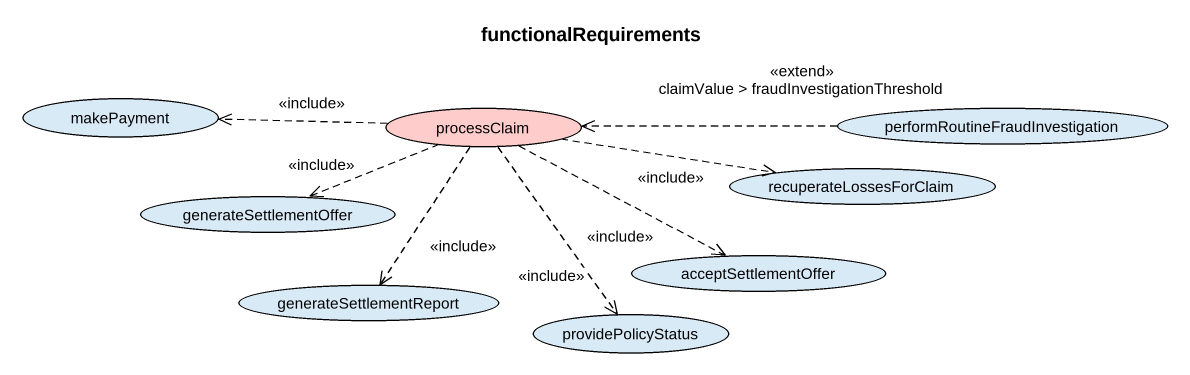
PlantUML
@startuml
title functionalRequirements
usecase makePayment
usecase processClaim #FFCCCC
usecase recuperateLossesForClaim
usecase "performRoutineFraudInvestigation" as performRoutineFraudInvestiga
usecase generateSettlementOffer
usecase generateSettlementReport
usecase acceptSettlementOffer
usecase providePolicyStatus
processClaim .left.> makePayment : <<include>>
processClaim .right.> recuperateLossesForClaim : <<include>>
processClaim .left.> generateSettlementOffer : <<include>>
processClaim ..> generateSettlementReport : <<include>>
processClaim .right.> acceptSettlementOffer : <<include>>
processClaim ..> providePolicyStatus : <<include>>
performRoutineFraudInvestiga .left.> processClaim : <<extend>> claimValue > fraudInvestigationThreshold
@enduml
